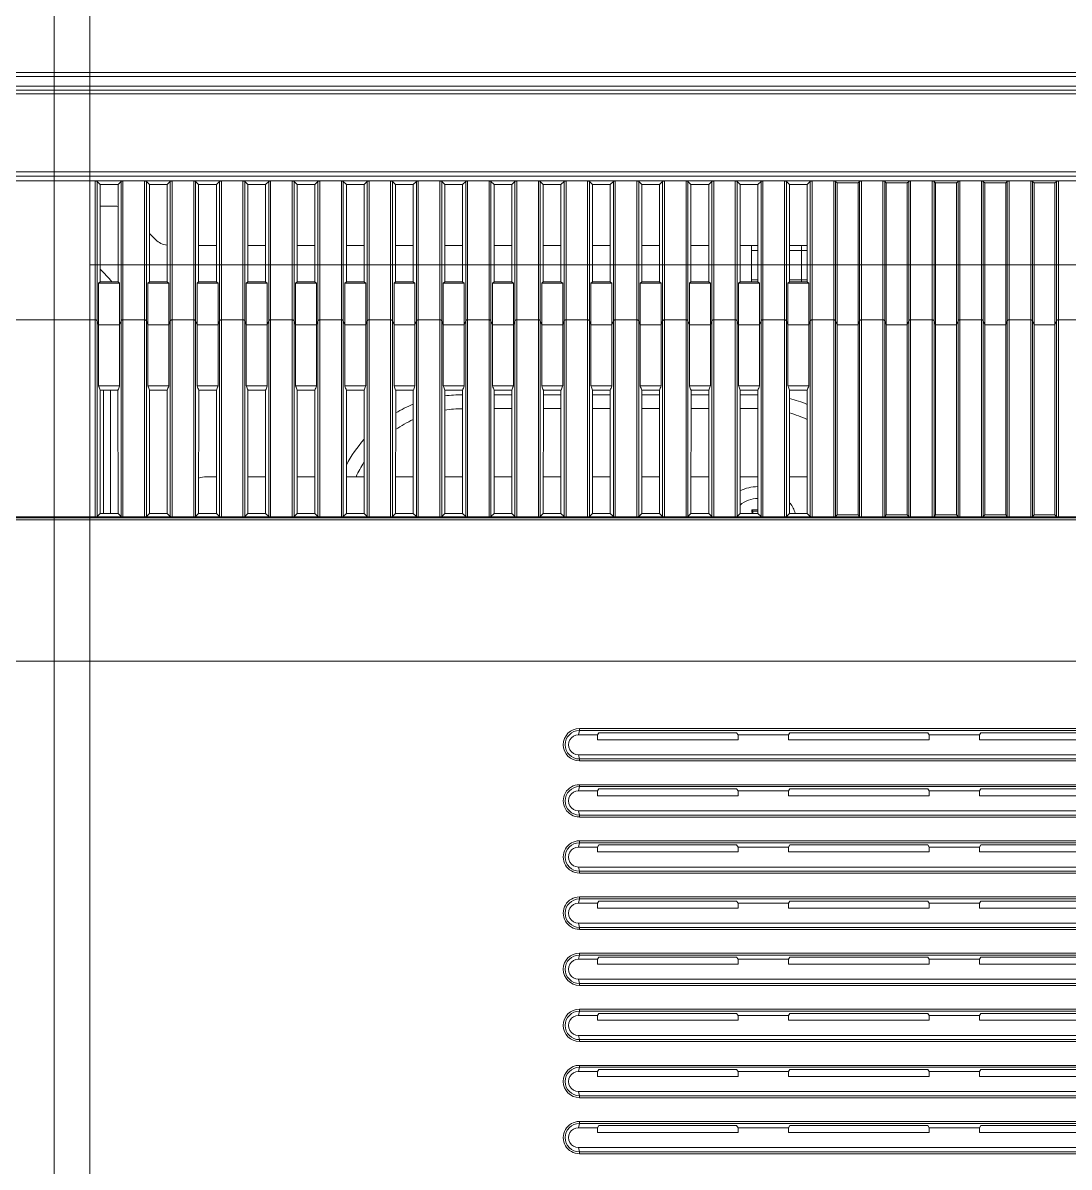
# Model space of a CAD drawing. Header units: millimetres. Extents: x -71336 to -35435, y -26189 to 22712.
# Drawn here: x -68747.5 to -68641.2, y -17329.2 to -17213 of the extents above; entities that cross this region are included whole.
import ezdxf

# ---------------------------------------------------------------- set-up
doc = ezdxf.new("R2010")
doc.units = ezdxf.units.MM
doc.layers.add('SC - Equipment', color=7, linetype='Continuous', lineweight=13)

# ---------------------------------------------------------------- blocks, each defined once
blk = doc.blocks.new('SONY FW-49XE8001 - BACK')
at = {"layer": 'SC - Equipment', "color": 251, "true_color": 0x636466, "transparency": 33554495}
for points in [[(525.3, 358.02), (-525.61, 358.02)], [(522.2, 357.62), (-522.51, 357.62)], [(-464.84, 355.87), (464.53, 355.87), (460.61, 333.61), (460.32, 331.86), (460.04, 330.03), (459.78, 328.1), (459.53, 326.06), (459.29, 323.86), (459.07, 321.57), (458.86, 319.19), (458.73, 317.42), (458.56, 314.84), (458.41, 312.21), (458.29, 309.54), (458.19, 306.83), (458.12, 304.06), (458.08, 301.25), (458.07, 298.38), (458.07, 298.25), (458.07, 137.87), (458.8, 137.87), (461.18, 137.9)], [(464.53, 356.22), (-464.84, 356.22)], [(-439.7, 347.5), (321.89, 347.5)], [(-439.7, 347.93), (321.89, 347.93)], [(-439.91, 312.9), (322.1, 312.9)], [(122.64, 312.9), (122.64, 347.01)], [(122.98, 336.64), (123.14, 336.76), (123.14, 346.66), (122.83, 346.97), (122.82, 346.98), (122.81, 346.98), (122.79, 346.99), (122.77, 346.99), (122.77, 346.99), (122.75, 347), (122.73, 347), (122.71, 347), (122.69, 347), (122.67, 347.01), (122.65, 347.01), (122.64, 347.01)], [(122.83, 312.94), (122.83, 346.97)], [(124.95, 346.66), (123.14, 346.66)], [(125.45, 347.01), (125.43, 347.01), (125.41, 347.01), (125.39, 347), (125.37, 347), (125.35, 347), (125.33, 347), (125.32, 346.99), (125.3, 346.99), (125.3, 346.99), (125.28, 346.98), (125.27, 346.98), (125.26, 346.97), (124.95, 346.66), (124.95, 336.76), (125.11, 336.64)], [(125.26, 346.97), (125.26, 312.94)], [(125.45, 347.01), (125.45, 312.9)], [(127.64, 312.9), (127.64, 347.01)], [(127.98, 336.64), (128.14, 336.76), (128.14, 346.66), (127.83, 346.97), (127.82, 346.98), (127.81, 346.98), (127.79, 346.99), (127.77, 346.99), (127.77, 346.99), (127.75, 347), (127.73, 347), (127.71, 347), (127.69, 347), (127.67, 347.01), (127.65, 347.01), (127.64, 347.01)], [(127.83, 312.94), (127.83, 346.97)], [(129.94, 346.66), (128.14, 346.66)], [(130.45, 347.01), (130.43, 347.01), (130.41, 347.01), (130.39, 347), (130.37, 347), (130.35, 347), (130.33, 347), (130.32, 346.99), (130.3, 346.99), (130.3, 346.99), (130.28, 346.98), (130.27, 346.98), (130.26, 346.97), (129.94, 346.66), (129.94, 336.76), (130.11, 336.64)], [(130.26, 346.97), (130.26, 312.94)], [(130.45, 347.01), (130.45, 312.9)], [(132.64, 312.9), (132.64, 347.01)], [(132.98, 336.64), (133.14, 336.76), (133.14, 346.66), (132.83, 346.97), (132.82, 346.98), (132.81, 346.98), (132.79, 346.99), (132.77, 346.99), (132.77, 346.99), (132.75, 347), (132.73, 347), (132.71, 347), (132.69, 347), (132.67, 347.01), (132.65, 347.01), (132.64, 347.01)], [(132.83, 312.94), (132.83, 346.97)], [(134.95, 346.66), (133.14, 346.66)], [(135.45, 347.01), (135.43, 347.01), (135.41, 347.01), (135.39, 347), (135.37, 347), (135.35, 347), (135.33, 347), (135.32, 346.99), (135.3, 346.99), (135.3, 346.99), (135.28, 346.98), (135.27, 346.98), (135.26, 346.97), (134.95, 346.66), (134.95, 336.76), (135.11, 336.64)], [(135.26, 346.97), (135.26, 312.94)], [(135.45, 347.01), (135.45, 312.9)], [(137.64, 312.9), (137.64, 347.01)], [(137.98, 336.64), (138.14, 336.76), (138.14, 346.66), (137.83, 346.97), (137.82, 346.98), (137.81, 346.98), (137.79, 346.99), (137.77, 346.99), (137.77, 346.99), (137.75, 347), (137.73, 347), (137.71, 347), (137.69, 347), (137.67, 347.01), (137.65, 347.01), (137.64, 347.01)], [(137.83, 312.94), (137.83, 346.97)], [(139.94, 346.66), (138.14, 346.66)], [(140.45, 347.01), (140.43, 347.01), (140.41, 347.01), (140.39, 347), (140.37, 347), (140.35, 347), (140.33, 347), (140.32, 346.99), (140.3, 346.99), (140.3, 346.99), (140.28, 346.98), (140.27, 346.98), (140.26, 346.97), (139.94, 346.66), (139.94, 336.76), (140.11, 336.64)], [(140.26, 346.97), (140.26, 312.94)], [(140.45, 347.01), (140.45, 312.9)], [(145.11, 336.64), (145.11, 332.41), (145.11, 326.19), (142.98, 326.19), (142.98, 332.41), (142.98, 336.64), (143.14, 336.76), (143.14, 346.66), (142.83, 346.97), (142.82, 346.98), (142.81, 346.98), (142.79, 346.99), (142.77, 346.99), (142.77, 346.99), (142.75, 347), (142.73, 347), (142.71, 347), (142.69, 347), (142.67, 347.01), (142.65, 347.01), (142.64, 347.01)], [(142.64, 312.9), (142.64, 347.01)], [(142.83, 312.94), (142.83, 346.97)], [(145.45, 347.01), (145.43, 347.01), (145.41, 347.01), (145.39, 347), (145.37, 347), (145.35, 347), (145.33, 347), (145.32, 346.99), (145.3, 346.99), (145.3, 346.99), (145.28, 346.98), (145.27, 346.98), (145.26, 346.97), (144.94, 346.66), (144.94, 336.76), (145.11, 336.64), (142.98, 336.64)], [(144.94, 346.66), (143.14, 346.66)], [(145.26, 346.97), (145.26, 312.94)], [(145.45, 347.01), (145.45, 312.9)], [(150.11, 336.64), (150.11, 332.41), (150.11, 326.19), (147.98, 326.19), (147.98, 332.41), (147.98, 336.64), (148.14, 336.76), (148.14, 346.66), (147.83, 346.97), (147.82, 346.98), (147.81, 346.98), (147.79, 346.99), (147.77, 346.99), (147.77, 346.99), (147.75, 347), (147.73, 347), (147.71, 347), (147.69, 347), (147.67, 347.01), (147.65, 347.01), (147.64, 347.01)], [(147.64, 312.9), (147.64, 347.01)], [(147.83, 312.94), (147.83, 346.97)], [(150.45, 347.01), (150.43, 347.01), (150.41, 347.01), (150.39, 347), (150.37, 347), (150.35, 347), (150.33, 347), (150.32, 346.99), (150.3, 346.99), (150.3, 346.99), (150.28, 346.98), (150.27, 346.98), (150.26, 346.97), (149.94, 346.66), (149.94, 336.76), (150.11, 336.64), (147.98, 336.64)], [(149.94, 346.66), (148.14, 346.66)], [(150.26, 346.97), (150.26, 312.94)], [(150.45, 347.01), (150.45, 312.9)], [(155.11, 336.64), (155.11, 332.41), (155.11, 326.19), (152.98, 326.19), (152.98, 332.41), (152.98, 336.64), (153.14, 336.76), (153.14, 346.66), (152.83, 346.97), (152.82, 346.98), (152.81, 346.98), (152.79, 346.99), (152.77, 346.99), (152.77, 346.99), (152.75, 347), (152.73, 347), (152.71, 347), (152.69, 347), (152.67, 347.01), (152.65, 347.01), (152.64, 347.01)], [(152.64, 312.9), (152.64, 347.01)], [(152.83, 312.94), (152.83, 346.97)], [(155.45, 347.01), (155.43, 347.01), (155.41, 347.01), (155.39, 347), (155.37, 347), (155.35, 347), (155.33, 347), (155.32, 346.99), (155.3, 346.99), (155.3, 346.99), (155.28, 346.98), (155.27, 346.98), (155.26, 346.97), (154.94, 346.66), (154.94, 336.76), (155.11, 336.64), (152.98, 336.64)], [(154.94, 346.66), (153.14, 346.66)], [(155.26, 346.97), (155.26, 312.94)], [(155.45, 347.01), (155.45, 312.9)], [(160.11, 336.64), (160.11, 332.41), (160.11, 326.19), (157.98, 326.19), (157.98, 332.41), (157.98, 336.64), (158.14, 336.76), (158.14, 346.66), (157.83, 346.97), (157.82, 346.98), (157.81, 346.98), (157.79, 346.99), (157.77, 346.99), (157.77, 346.99), (157.75, 347), (157.73, 347), (157.71, 347), (157.69, 347), (157.67, 347.01), (157.65, 347.01), (157.64, 347.01)], [(157.64, 312.9), (157.64, 347.01)], [(157.83, 312.94), (157.83, 346.97)], [(160.45, 347.01), (160.43, 347.01), (160.41, 347.01), (160.39, 347), (160.37, 347), (160.35, 347), (160.33, 347), (160.32, 346.99), (160.3, 346.99), (160.3, 346.99), (160.28, 346.98), (160.27, 346.98), (160.26, 346.97), (159.94, 346.66), (159.94, 336.76), (160.11, 336.64), (157.98, 336.64)], [(159.94, 346.66), (158.14, 346.66)], [(160.26, 346.97), (160.26, 312.94)], [(160.45, 347.01), (160.45, 312.9)], [(165.11, 336.64), (165.11, 332.41), (165.11, 326.19), (162.98, 326.19), (162.98, 332.41), (162.98, 336.64), (163.14, 336.76), (163.14, 346.66), (162.83, 346.97), (162.82, 346.98), (162.81, 346.98), (162.79, 346.99), (162.77, 346.99), (162.77, 346.99), (162.75, 347), (162.73, 347), (162.71, 347), (162.69, 347), (162.67, 347.01), (162.65, 347.01), (162.64, 347.01)], [(162.64, 312.9), (162.64, 347.01)], [(162.83, 312.94), (162.83, 346.97)], [(165.45, 347.01), (165.43, 347.01), (165.41, 347.01), (165.39, 347), (165.37, 347), (165.35, 347), (165.33, 347), (165.32, 346.99), (165.3, 346.99), (165.3, 346.99), (165.28, 346.98), (165.27, 346.98), (165.25, 346.97), (164.94, 346.66), (164.94, 336.76), (165.11, 336.64), (162.98, 336.64)], [(164.94, 346.66), (163.14, 346.66)], [(165.25, 346.97), (165.26, 312.94)], [(165.45, 347.01), (165.45, 312.9)], [(170.11, 336.64), (170.11, 332.41), (170.11, 326.19), (167.98, 326.19), (167.98, 332.41), (167.98, 336.64), (168.14, 336.76), (168.14, 346.66), (167.83, 346.97), (167.82, 346.98), (167.81, 346.98), (167.79, 346.99), (167.77, 346.99), (167.77, 346.99), (167.75, 347), (167.73, 347), (167.71, 347), (167.69, 347), (167.67, 347.01), (167.65, 347.01), (167.64, 347.01)], [(167.64, 312.9), (167.64, 347.01)], [(167.83, 312.94), (167.83, 346.97)], [(170.45, 347.01), (170.43, 347.01), (170.41, 347.01), (170.39, 347), (170.37, 347), (170.35, 347), (170.33, 347), (170.32, 346.99), (170.3, 346.99), (170.3, 346.99), (170.28, 346.98), (170.27, 346.98), (170.26, 346.97), (169.94, 346.66), (169.94, 336.76), (170.11, 336.64), (167.98, 336.64)], [(169.94, 346.66), (168.14, 346.66)], [(170.26, 346.97), (170.26, 312.94)], [(170.45, 347.01), (170.45, 312.9)], [(175.11, 336.64), (175.11, 332.41), (175.11, 326.19), (172.98, 326.19), (172.98, 332.41), (172.98, 336.64), (173.14, 336.76), (173.14, 346.66), (172.83, 346.97), (172.82, 346.98), (172.81, 346.98), (172.79, 346.99), (172.77, 346.99), (172.77, 346.99), (172.75, 347), (172.73, 347), (172.71, 347), (172.69, 347), (172.67, 347.01), (172.65, 347.01), (172.64, 347.01)], [(172.64, 312.9), (172.64, 347.01)], [(172.83, 312.94), (172.83, 346.97)], [(175.45, 347.01), (175.43, 347.01), (175.41, 347.01), (175.39, 347), (175.37, 347), (175.35, 347), (175.33, 347), (175.32, 346.99), (175.3, 346.99), (175.3, 346.99), (175.28, 346.98), (175.27, 346.98), (175.26, 346.97), (174.94, 346.66), (174.94, 336.76), (175.11, 336.64), (172.98, 336.64)], [(174.94, 346.66), (173.14, 346.66)], [(175.26, 346.97), (175.26, 312.94)], [(175.45, 347.01), (175.45, 312.9)], [(180.11, 336.64), (180.11, 332.41), (180.11, 326.19), (177.98, 326.19), (177.98, 332.41), (177.98, 336.64), (178.15, 336.76), (178.15, 346.66), (177.83, 346.97), (177.82, 346.98), (177.81, 346.98), (177.79, 346.99), (177.77, 346.99), (177.77, 346.99), (177.75, 347), (177.73, 347), (177.71, 347), (177.69, 347), (177.67, 347.01), (177.65, 347.01), (177.64, 347.01)], [(177.64, 312.9), (177.64, 347.01)], [(177.83, 312.94), (177.83, 346.97)], [(180.45, 347.01), (180.43, 347.01), (180.41, 347.01), (180.39, 347), (180.37, 347), (180.35, 347), (180.33, 347), (180.32, 346.99), (180.3, 346.99), (180.3, 346.99), (180.28, 346.98), (180.27, 346.98), (180.26, 346.97), (179.94, 346.66), (179.94, 336.76), (180.11, 336.64), (177.98, 336.64)], [(179.94, 346.66), (178.15, 346.66)], [(180.26, 346.97), (180.26, 312.94)], [(180.45, 347.01), (180.45, 312.9)], [(185.11, 336.64), (185.11, 332.41), (185.11, 326.19), (182.98, 326.19), (182.98, 332.41), (182.98, 336.64), (183.14, 336.76), (183.14, 346.66), (182.83, 346.97), (182.82, 346.98), (182.81, 346.98), (182.79, 346.99), (182.77, 346.99), (182.77, 346.99), (182.75, 347), (182.73, 347), (182.71, 347), (182.69, 347), (182.67, 347.01), (182.65, 347.01), (182.64, 347.01)], [(182.64, 312.9), (182.64, 347.01)], [(182.83, 312.94), (182.83, 346.97)], [(185.45, 347.01), (185.43, 347.01), (185.41, 347.01), (185.39, 347), (185.37, 347), (185.35, 347), (185.33, 347), (185.32, 346.99), (185.3, 346.99), (185.3, 346.99), (185.28, 346.98), (185.27, 346.98), (185.26, 346.97), (184.94, 346.66), (184.94, 336.76), (185.11, 336.64), (182.98, 336.64)], [(184.94, 346.66), (183.14, 346.66)], [(185.26, 346.97), (185.26, 312.94)], [(185.45, 347.01), (185.45, 312.9)], [(190.11, 336.64), (190.11, 332.41), (190.11, 326.19), (187.98, 326.19), (187.98, 332.41), (187.98, 336.64), (188.14, 336.76), (188.14, 346.66), (187.83, 346.97), (187.82, 346.98), (187.81, 346.98), (187.79, 346.99), (187.77, 346.99), (187.77, 346.99), (187.75, 347), (187.73, 347), (187.71, 347), (187.69, 347), (187.67, 347.01), (187.65, 347.01), (187.64, 347.01)], [(187.64, 312.9), (187.64, 347.01)], [(187.83, 312.94), (187.83, 346.97)], [(190.45, 347.01), (190.43, 347.01), (190.41, 347.01), (190.39, 347), (190.37, 347), (190.35, 347), (190.33, 347), (190.32, 346.99), (190.3, 346.99), (190.3, 346.99), (190.28, 346.98), (190.27, 346.98), (190.26, 346.97), (189.94, 346.66), (189.94, 336.76), (190.11, 336.64), (187.98, 336.64)], [(189.94, 346.66), (188.14, 346.66)], [(190.26, 346.97), (190.26, 312.94)], [(190.45, 347.01), (190.45, 312.9)], [(195.11, 336.64), (195.11, 332.41), (195.11, 326.19), (192.98, 326.19), (192.98, 332.41), (192.98, 336.64), (193.14, 336.76), (193.14, 346.66), (192.83, 346.97), (192.82, 346.98), (192.81, 346.98), (192.79, 346.99), (192.77, 346.99), (192.77, 346.99), (192.75, 347), (192.73, 347), (192.71, 347), (192.69, 347), (192.67, 347.01), (192.65, 347.01), (192.64, 347.01)], [(192.64, 312.9), (192.64, 347.01)], [(192.83, 312.94), (192.83, 346.97)], [(195.45, 347.01), (195.43, 347.01), (195.41, 347.01), (195.39, 347), (195.37, 347), (195.35, 347), (195.33, 347), (195.32, 346.99), (195.3, 346.99), (195.3, 346.99), (195.28, 346.98), (195.27, 346.98), (195.26, 346.97), (194.95, 346.66), (194.95, 336.76), (195.11, 336.64), (192.98, 336.64)], [(194.95, 346.66), (193.14, 346.66)], [(195.26, 346.97), (195.26, 312.94)], [(195.45, 347.01), (195.45, 312.9)], [(197.64, 312.9), (197.64, 347.01)], [(197.64, 347.01), (197.65, 347.01), (197.67, 347.01), (197.69, 347), (197.71, 347), (197.73, 347), (197.75, 347), (197.77, 346.99), (197.77, 346.99), (197.79, 346.99), (197.81, 346.98), (197.82, 346.98), (197.83, 346.97), (197.98, 346.82), (197.98, 332.41), (197.98, 313.09), (197.83, 312.94), (197.82, 312.93), (197.81, 312.92), (197.79, 312.91), (197.79, 312.91), (197.77, 312.91), (197.76, 312.91), (197.74, 312.9), (197.72, 312.9), (197.7, 312.9), (197.68, 312.9), (197.66, 312.9), (197.64, 312.9)], [(197.83, 312.94), (197.83, 346.97)], [(197.98, 346.82), (200.11, 346.82)], [(200.45, 347.01), (200.43, 347.01), (200.41, 347.01), (200.39, 347), (200.37, 347), (200.35, 347), (200.33, 347), (200.32, 346.99), (200.3, 346.99), (200.3, 346.99), (200.28, 346.98), (200.27, 346.98), (200.25, 346.97), (200.11, 346.82), (200.11, 332.41), (200.11, 313.09), (200.26, 312.94), (200.27, 312.93), (200.28, 312.92), (200.3, 312.91), (200.32, 312.91), (200.32, 312.91), (200.34, 312.91), (200.36, 312.9), (200.38, 312.9), (200.4, 312.9), (200.42, 312.9), (200.44, 312.9), (200.45, 312.9)], [(200.25, 346.97), (200.26, 312.94)], [(200.45, 347.01), (200.45, 312.9)], [(202.64, 312.9), (202.66, 312.9), (202.68, 312.9), (202.7, 312.9), (202.72, 312.9), (202.74, 312.9), (202.76, 312.91), (202.77, 312.91), (202.79, 312.91), (202.79, 312.91), (202.81, 312.92), (202.82, 312.93), (202.83, 312.94), (202.98, 313.09), (202.98, 332.41), (202.98, 346.82), (202.83, 346.97), (202.82, 346.98), (202.81, 346.98), (202.79, 346.99), (202.77, 346.99), (202.77, 346.99), (202.75, 347), (202.73, 347), (202.71, 347), (202.69, 347), (202.67, 347.01), (202.65, 347.01), (202.64, 347.01)], [(202.64, 312.9), (202.64, 347.01)], [(202.83, 312.94), (202.83, 346.97)], [(202.98, 346.82), (205.11, 346.82)], [(205.45, 347.01), (205.43, 347.01), (205.41, 347.01), (205.39, 347), (205.37, 347), (205.35, 347), (205.33, 347), (205.32, 346.99), (205.3, 346.99), (205.3, 346.99), (205.28, 346.98), (205.27, 346.98), (205.26, 346.97), (205.11, 346.82), (205.11, 332.41), (205.11, 313.09), (205.26, 312.94), (205.27, 312.93), (205.28, 312.92), (205.3, 312.91), (205.32, 312.91), (205.32, 312.91), (205.34, 312.91), (205.36, 312.9), (205.38, 312.9), (205.4, 312.9), (205.42, 312.9), (205.44, 312.9), (205.45, 312.9)], [(205.26, 346.97), (205.26, 312.94)], [(205.45, 347.01), (205.45, 312.9)], [(207.64, 312.9), (207.66, 312.9), (207.68, 312.9), (207.7, 312.9), (207.72, 312.9), (207.74, 312.9), (207.76, 312.91), (207.77, 312.91), (207.79, 312.91), (207.79, 312.91), (207.81, 312.92), (207.82, 312.93), (207.83, 312.94), (207.98, 313.09), (207.98, 332.41), (207.98, 346.82), (207.83, 346.97), (207.82, 346.98), (207.81, 346.98), (207.79, 346.99), (207.77, 346.99), (207.77, 346.99), (207.75, 347), (207.73, 347), (207.71, 347), (207.69, 347), (207.67, 347.01), (207.65, 347.01), (207.64, 347.01)], [(207.64, 312.9), (207.64, 347.01)], [(207.83, 312.94), (207.83, 346.97)], [(207.98, 346.82), (210.11, 346.82)], [(210.45, 347.01), (210.43, 347.01), (210.41, 347.01), (210.39, 347), (210.37, 347), (210.35, 347), (210.33, 347), (210.32, 346.99), (210.3, 346.99), (210.3, 346.99), (210.28, 346.98), (210.27, 346.98), (210.26, 346.97), (210.11, 346.82), (210.11, 332.41), (210.11, 313.09), (210.26, 312.94), (210.27, 312.93), (210.28, 312.92), (210.3, 312.91), (210.32, 312.91), (210.32, 312.91), (210.34, 312.91), (210.36, 312.9), (210.38, 312.9), (210.4, 312.9), (210.42, 312.9), (210.44, 312.9), (210.45, 312.9)], [(210.26, 346.97), (210.26, 312.94)], [(210.45, 347.01), (210.45, 312.9)], [(212.64, 312.9), (212.66, 312.9), (212.68, 312.9), (212.7, 312.9), (212.72, 312.9), (212.74, 312.9), (212.76, 312.91), (212.77, 312.91), (212.79, 312.91), (212.79, 312.91), (212.81, 312.92), (212.82, 312.93), (212.83, 312.94), (212.98, 313.09), (212.98, 332.41), (212.98, 346.82), (212.83, 346.97), (212.82, 346.98), (212.81, 346.98), (212.79, 346.99), (212.77, 346.99), (212.77, 346.99), (212.75, 347), (212.73, 347), (212.71, 347), (212.69, 347), (212.67, 347.01), (212.65, 347.01), (212.64, 347.01)], [(212.64, 312.9), (212.64, 347.01)], [(212.83, 312.94), (212.83, 346.97)], [(212.98, 346.82), (215.11, 346.82)], [(215.45, 347.01), (215.43, 347.01), (215.41, 347.01), (215.39, 347), (215.37, 347), (215.35, 347), (215.33, 347), (215.32, 346.99), (215.3, 346.99), (215.3, 346.99), (215.28, 346.98), (215.27, 346.98), (215.26, 346.97), (215.11, 346.82), (215.11, 332.41), (215.11, 313.09), (215.26, 312.94), (215.27, 312.93), (215.28, 312.92), (215.3, 312.91), (215.32, 312.91), (215.32, 312.91), (215.34, 312.91), (215.36, 312.9), (215.38, 312.9), (215.4, 312.9), (215.42, 312.9), (215.44, 312.9), (215.45, 312.9)], [(215.26, 346.97), (215.26, 312.94)], [(215.45, 347.01), (215.45, 312.9)], [(217.64, 312.9), (217.66, 312.9), (217.68, 312.9), (217.7, 312.9), (217.72, 312.9), (217.74, 312.9), (217.76, 312.91), (217.77, 312.91), (217.79, 312.91), (217.79, 312.91), (217.81, 312.92), (217.82, 312.93), (217.83, 312.94), (217.98, 313.09), (217.98, 332.41), (217.98, 346.82), (217.83, 346.97), (217.82, 346.98), (217.81, 346.98), (217.79, 346.99), (217.77, 346.99), (217.77, 346.99), (217.75, 347), (217.73, 347), (217.71, 347), (217.69, 347), (217.67, 347.01), (217.65, 347.01), (217.64, 347.01)], [(217.64, 312.9), (217.64, 347.01)], [(217.83, 312.94), (217.83, 346.97)], [(217.98, 346.82), (220.11, 346.82)], [(220.45, 347.01), (220.43, 347.01), (220.41, 347.01), (220.39, 347), (220.37, 347), (220.35, 347), (220.33, 347), (220.32, 346.99), (220.3, 346.99), (220.3, 346.99), (220.28, 346.98), (220.27, 346.98), (220.26, 346.97), (220.11, 346.82), (220.11, 332.41), (220.11, 313.09), (220.26, 312.94), (220.27, 312.93), (220.28, 312.92), (220.3, 312.91), (220.32, 312.91), (220.32, 312.91), (220.34, 312.91), (220.36, 312.9), (220.38, 312.9), (220.4, 312.9), (220.42, 312.9), (220.44, 312.9), (220.45, 312.9)], [(220.26, 346.97), (220.26, 312.94)], [(220.45, 347.01), (220.45, 312.9)], [(134.95, 340.46), (133.14, 340.46)], [(139.94, 340.46), (138.14, 340.46)], [(144.94, 340.46), (143.14, 340.46)], [(149.94, 340.46), (148.14, 340.46)], [(154.94, 340.46), (153.14, 340.46)], [(159.94, 340.46), (158.14, 340.46)], [(164.94, 340.46), (163.14, 340.46)], [(169.94, 340.46), (168.14, 340.46)], [(174.94, 340.46), (173.14, 340.46)], [(179.94, 340.46), (178.15, 340.46)], [(184.94, 340.46), (183.14, 340.46)], [(189.94, 340.46), (188.14, 340.46)], [(194.95, 340.46), (193.14, 340.46)], [(189.94, 336.96), (189.29, 336.96), (189.29, 339.96), (189.94, 339.96)], [(193.14, 339.96), (194.95, 339.96)], [(123.14, 336.76), (124.95, 336.76)], [(128.14, 336.76), (129.94, 336.76)], [(133.14, 336.76), (134.95, 336.76)], [(138.14, 336.76), (139.94, 336.76)], [(143.14, 336.76), (144.94, 336.76)], [(148.14, 336.76), (149.94, 336.76)], [(153.14, 336.76), (154.94, 336.76)], [(158.14, 336.76), (159.94, 336.76)], [(163.14, 336.76), (164.94, 336.76)], [(168.14, 336.76), (169.94, 336.76)], [(173.14, 336.76), (174.94, 336.76)], [(178.15, 336.76), (179.94, 336.76)], [(183.14, 336.76), (184.94, 336.76)], [(188.14, 336.76), (189.94, 336.76)], [(193.14, 336.96), (194.95, 336.96)], [(193.14, 336.76), (194.95, 336.76)], [(222.64, 332.9), (220.45, 332.9), (220.43, 332.9), (220.41, 332.9), (220.38, 332.89), (220.37, 332.89), (220.35, 332.88), (220.33, 332.87), (220.31, 332.86), (220.29, 332.85), (220.27, 332.83), (220.26, 332.81), (220.26, 332.8), (220.11, 332.41), (217.98, 332.41), (217.83, 332.8), (217.83, 332.81), (217.82, 332.83), (217.8, 332.85), (217.78, 332.86), (217.76, 332.87), (217.74, 332.88), (217.72, 332.89), (217.71, 332.89), (217.68, 332.9), (217.66, 332.9), (217.64, 332.9), (215.45, 332.9), (215.43, 332.9), (215.41, 332.9), (215.38, 332.89), (215.37, 332.89), (215.35, 332.88), (215.33, 332.87), (215.31, 332.86), (215.29, 332.85), (215.27, 332.83), (215.26, 332.81), (215.26, 332.8), (215.11, 332.41), (212.98, 332.41), (212.83, 332.8), (212.83, 332.81), (212.81, 332.83), (212.8, 332.85), (212.78, 332.86), (212.76, 332.87), (212.74, 332.88), (212.72, 332.89), (212.71, 332.89), (212.68, 332.9), (212.66, 332.9), (212.64, 332.9), (210.45, 332.9), (210.43, 332.9), (210.41, 332.9), (210.38, 332.89), (210.37, 332.89), (210.35, 332.88), (210.33, 332.87), (210.31, 332.86), (210.29, 332.85), (210.27, 332.83), (210.26, 332.81), (210.26, 332.8), (210.11, 332.41), (207.98, 332.41), (207.83, 332.8), (207.83, 332.81), (207.82, 332.83), (207.8, 332.85), (207.78, 332.86), (207.76, 332.87), (207.74, 332.88), (207.72, 332.89), (207.71, 332.89), (207.68, 332.9), (207.66, 332.9), (207.64, 332.9), (205.45, 332.9), (205.43, 332.9), (205.41, 332.9), (205.38, 332.89), (205.37, 332.89), (205.35, 332.88), (205.33, 332.87), (205.31, 332.86), (205.29, 332.85), (205.27, 332.83), (205.26, 332.81), (205.26, 332.8), (205.11, 332.41), (202.98, 332.41), (202.83, 332.8), (202.83, 332.81), (202.81, 332.83), (202.8, 332.85), (202.78, 332.86), (202.76, 332.87), (202.74, 332.88), (202.72, 332.89), (202.71, 332.89), (202.68, 332.9), (202.66, 332.9), (202.64, 332.9), (200.45, 332.9), (200.43, 332.9), (200.41, 332.9), (200.38, 332.89), (200.37, 332.89), (200.35, 332.88), (200.33, 332.87), (200.31, 332.86), (200.29, 332.85), (200.27, 332.83), (200.26, 332.81), (200.25, 332.8), (200.11, 332.41), (197.98, 332.41), (197.83, 332.8), (197.83, 332.81), (197.82, 332.83), (197.8, 332.85), (197.78, 332.86), (197.76, 332.87), (197.74, 332.88), (197.72, 332.89), (197.71, 332.89), (197.68, 332.9), (197.66, 332.9), (197.64, 332.9), (195.45, 332.9), (195.43, 332.9), (195.41, 332.9), (195.38, 332.89), (195.37, 332.89), (195.35, 332.88), (195.33, 332.87), (195.31, 332.86), (195.29, 332.85), (195.27, 332.83), (195.26, 332.81), (195.26, 332.8), (195.11, 332.41), (192.98, 332.41), (192.83, 332.8), (192.83, 332.81), (192.81, 332.83), (192.8, 332.85), (192.78, 332.86), (192.76, 332.87), (192.74, 332.88), (192.72, 332.89), (192.71, 332.89), (192.68, 332.9), (192.66, 332.9), (192.64, 332.9), (190.45, 332.9), (190.43, 332.9), (190.41, 332.9), (190.38, 332.89), (190.37, 332.89), (190.35, 332.88), (190.33, 332.87), (190.31, 332.86), (190.29, 332.85), (190.27, 332.83), (190.26, 332.81), (190.26, 332.8), (190.11, 332.41), (187.98, 332.41), (187.83, 332.8), (187.83, 332.81), (187.81, 332.83), (187.8, 332.85), (187.78, 332.86), (187.76, 332.87), (187.74, 332.88), (187.72, 332.89), (187.71, 332.89), (187.68, 332.9), (187.66, 332.9), (187.64, 332.9), (185.45, 332.9), (185.43, 332.9), (185.41, 332.9), (185.38, 332.89), (185.37, 332.89), (185.35, 332.88), (185.33, 332.87), (185.31, 332.86), (185.29, 332.85), (185.27, 332.83), (185.26, 332.81), (185.26, 332.8), (185.11, 332.41), (182.98, 332.41), (182.83, 332.8), (182.83, 332.81), (182.82, 332.83), (182.8, 332.85), (182.78, 332.86), (182.76, 332.87), (182.74, 332.88), (182.72, 332.89), (182.71, 332.89), (182.68, 332.9), (182.66, 332.9), (182.64, 332.9), (180.45, 332.9), (180.43, 332.9), (180.41, 332.9), (180.38, 332.89), (180.37, 332.89), (180.35, 332.88), (180.33, 332.87), (180.31, 332.86), (180.29, 332.85), (180.27, 332.83), (180.26, 332.81), (180.26, 332.8), (180.11, 332.41), (177.98, 332.41), (177.83, 332.8), (177.83, 332.81), (177.81, 332.83), (177.8, 332.85), (177.78, 332.86), (177.76, 332.87), (177.74, 332.88), (177.72, 332.89), (177.71, 332.89), (177.68, 332.9), (177.66, 332.9), (177.64, 332.9), (175.45, 332.9), (175.43, 332.9), (175.41, 332.9), (175.38, 332.89), (175.37, 332.89), (175.35, 332.88), (175.33, 332.87), (175.31, 332.86), (175.29, 332.85), (175.27, 332.83), (175.26, 332.81), (175.26, 332.8), (175.11, 332.41), (172.98, 332.41), (172.83, 332.8), (172.83, 332.81), (172.82, 332.83), (172.8, 332.85), (172.78, 332.86), (172.76, 332.87), (172.74, 332.88), (172.72, 332.89), (172.71, 332.89), (172.68, 332.9), (172.66, 332.9), (172.64, 332.9), (170.45, 332.9), (170.43, 332.9), (170.41, 332.9), (170.38, 332.89), (170.37, 332.89), (170.35, 332.88), (170.33, 332.87), (170.31, 332.86), (170.29, 332.85), (170.27, 332.83), (170.26, 332.81), (170.26, 332.8), (170.11, 332.41), (167.98, 332.41), (167.83, 332.8), (167.83, 332.81), (167.81, 332.83), (167.8, 332.85), (167.78, 332.86), (167.76, 332.87), (167.74, 332.88), (167.72, 332.89), (167.71, 332.89), (167.68, 332.9), (167.66, 332.9), (167.64, 332.9), (165.45, 332.9), (165.43, 332.9), (165.41, 332.9), (165.38, 332.89), (165.37, 332.89), (165.35, 332.88), (165.33, 332.87), (165.31, 332.86), (165.29, 332.85), (165.27, 332.83), (165.26, 332.81), (165.25, 332.8), (165.11, 332.41), (162.98, 332.41), (162.83, 332.8), (162.83, 332.81), (162.81, 332.83), (162.8, 332.85), (162.78, 332.86), (162.76, 332.87), (162.74, 332.88), (162.72, 332.89), (162.71, 332.89), (162.68, 332.9), (162.66, 332.9), (162.64, 332.9), (160.45, 332.9), (160.43, 332.9), (160.41, 332.9), (160.38, 332.89), (160.37, 332.89), (160.35, 332.88), (160.33, 332.87), (160.31, 332.86), (160.29, 332.85), (160.27, 332.83), (160.26, 332.81), (160.26, 332.8), (160.11, 332.41), (157.98, 332.41), (157.83, 332.8), (157.83, 332.81), (157.82, 332.83), (157.8, 332.85), (157.78, 332.86), (157.76, 332.87), (157.74, 332.88), (157.72, 332.89), (157.71, 332.89), (157.68, 332.9), (157.66, 332.9), (157.64, 332.9), (155.45, 332.9), (155.43, 332.9), (155.41, 332.9), (155.38, 332.89), (155.37, 332.89), (155.35, 332.88), (155.33, 332.87), (155.31, 332.86), (155.29, 332.85), (155.27, 332.83), (155.26, 332.81), (155.26, 332.8), (155.11, 332.41), (152.98, 332.41), (152.83, 332.8), (152.83, 332.81), (152.81, 332.83), (152.8, 332.85), (152.78, 332.86), (152.76, 332.87), (152.74, 332.88), (152.72, 332.89), (152.71, 332.89), (152.68, 332.9), (152.66, 332.9), (152.64, 332.9), (150.45, 332.9), (150.43, 332.9), (150.41, 332.9), (150.38, 332.89), (150.37, 332.89), (150.35, 332.88), (150.33, 332.87), (150.31, 332.86), (150.29, 332.85), (150.27, 332.83), (150.26, 332.81), (150.26, 332.8), (150.11, 332.41), (147.98, 332.41), (147.83, 332.8), (147.83, 332.81), (147.82, 332.83), (147.8, 332.85), (147.78, 332.86), (147.76, 332.87), (147.74, 332.88), (147.72, 332.89), (147.71, 332.89), (147.68, 332.9), (147.66, 332.9), (147.64, 332.9), (145.45, 332.9), (145.43, 332.9), (145.41, 332.9), (145.38, 332.89), (145.37, 332.89), (145.35, 332.88), (145.33, 332.87), (145.31, 332.86), (145.29, 332.85), (145.27, 332.83), (145.26, 332.81), (145.26, 332.8), (145.11, 332.41), (142.98, 332.41), (142.83, 332.8), (142.83, 332.81), (142.81, 332.83), (142.8, 332.85), (142.78, 332.86), (142.76, 332.87), (142.74, 332.88), (142.72, 332.89), (142.71, 332.89), (142.68, 332.9), (142.66, 332.9), (142.64, 332.9), (140.45, 332.9), (140.43, 332.9), (140.41, 332.9), (140.38, 332.89), (140.37, 332.89), (140.35, 332.88), (140.33, 332.87), (140.31, 332.86), (140.29, 332.85), (140.27, 332.83), (140.26, 332.81), (140.26, 332.8), (140.11, 332.41), (137.98, 332.41), (137.83, 332.8), (137.83, 332.81), (137.82, 332.83), (137.8, 332.85), (137.78, 332.86), (137.76, 332.87), (137.74, 332.88), (137.72, 332.89), (137.71, 332.89), (137.68, 332.9), (137.66, 332.9), (137.64, 332.9), (135.45, 332.9), (135.43, 332.9), (135.41, 332.9), (135.38, 332.89), (135.37, 332.89), (135.35, 332.88), (135.33, 332.87), (135.31, 332.86), (135.29, 332.85), (135.27, 332.83), (135.26, 332.81), (135.26, 332.8), (135.11, 332.41), (132.98, 332.41), (132.83, 332.8), (132.83, 332.81), (132.81, 332.83), (132.8, 332.85), (132.78, 332.86), (132.76, 332.87), (132.74, 332.88), (132.72, 332.89), (132.71, 332.89), (132.68, 332.9), (132.66, 332.9), (132.64, 332.9), (130.45, 332.9), (130.43, 332.9), (130.41, 332.9), (130.38, 332.89), (130.37, 332.89), (130.35, 332.88), (130.33, 332.87), (130.31, 332.86), (130.29, 332.85), (130.27, 332.83), (130.26, 332.81), (130.26, 332.8), (130.11, 332.41), (127.98, 332.41), (127.83, 332.8), (127.83, 332.81), (127.81, 332.83), (127.8, 332.85), (127.78, 332.86), (127.76, 332.87), (127.74, 332.88), (127.72, 332.89), (127.71, 332.89), (127.68, 332.9), (127.66, 332.9), (127.64, 332.9), (125.45, 332.9), (125.43, 332.9), (125.41, 332.9), (125.38, 332.89), (125.37, 332.89), (125.35, 332.88), (125.33, 332.87), (125.31, 332.86), (125.29, 332.85), (125.27, 332.83), (125.26, 332.81), (125.26, 332.8), (125.11, 332.41), (122.98, 332.41), (122.83, 332.8), (122.83, 332.81), (122.82, 332.83), (122.8, 332.85), (122.78, 332.86), (122.76, 332.87), (122.74, 332.88), (122.72, 332.89), (122.71, 332.89), (122.68, 332.9), (122.66, 332.9), (122.64, 332.9), (114.06, 332.9)], [(122.64, 312.9), (122.66, 312.9), (122.68, 312.9), (122.7, 312.9), (122.72, 312.9), (122.74, 312.9), (122.76, 312.91), (122.77, 312.91), (122.79, 312.91), (122.79, 312.91), (122.81, 312.92), (122.82, 312.93), (122.83, 312.94), (123.14, 313.25), (123.15, 325.76), (124.94, 325.76), (124.95, 313.25), (125.26, 312.94), (125.27, 312.93), (125.28, 312.92), (125.3, 312.91), (125.32, 312.91), (125.32, 312.91), (125.34, 312.91), (125.36, 312.9), (125.38, 312.9), (125.4, 312.9), (125.42, 312.9), (125.44, 312.9), (125.45, 312.9)], [(123.48, 325.76), (123.48, 313.25)], [(124.19, 325.76), (124.19, 313.25)], [(127.64, 312.9), (127.66, 312.9), (127.68, 312.9), (127.7, 312.9), (127.72, 312.9), (127.74, 312.9), (127.76, 312.91), (127.77, 312.91), (127.79, 312.91), (127.79, 312.91), (127.81, 312.92), (127.82, 312.93), (127.83, 312.94), (128.14, 313.25), (128.15, 325.76), (129.94, 325.76), (129.94, 313.25), (130.26, 312.94), (130.27, 312.93), (130.28, 312.92), (130.3, 312.91), (130.32, 312.91), (130.32, 312.91), (130.34, 312.91), (130.36, 312.9), (130.38, 312.9), (130.4, 312.9), (130.42, 312.9), (130.44, 312.9), (130.45, 312.9)], [(132.64, 312.9), (132.66, 312.9), (132.68, 312.9), (132.7, 312.9), (132.72, 312.9), (132.74, 312.9), (132.76, 312.91), (132.77, 312.91), (132.79, 312.91), (132.79, 312.91), (132.81, 312.92), (132.82, 312.93), (132.83, 312.94), (133.14, 313.25), (133.15, 325.76), (134.94, 325.76), (134.95, 313.25), (135.26, 312.94), (135.27, 312.93), (135.28, 312.92), (135.3, 312.91), (135.32, 312.91), (135.32, 312.91), (135.34, 312.91), (135.36, 312.9), (135.38, 312.9), (135.4, 312.9), (135.42, 312.9), (135.44, 312.9), (135.45, 312.9)], [(137.64, 312.9), (137.66, 312.9), (137.68, 312.9), (137.7, 312.9), (137.72, 312.9), (137.74, 312.9), (137.76, 312.91), (137.77, 312.91), (137.79, 312.91), (137.79, 312.91), (137.81, 312.92), (137.82, 312.93), (137.83, 312.94), (138.14, 313.25), (138.15, 325.76), (139.94, 325.76), (139.94, 313.25), (140.26, 312.94), (140.27, 312.93), (140.28, 312.92), (140.3, 312.91), (140.32, 312.91), (140.32, 312.91), (140.34, 312.91), (140.36, 312.9), (140.38, 312.9), (140.4, 312.9), (140.42, 312.9), (140.44, 312.9), (140.45, 312.9)], [(142.64, 312.9), (142.66, 312.9), (142.68, 312.9), (142.7, 312.9), (142.72, 312.9), (142.74, 312.9), (142.76, 312.91), (142.77, 312.91), (142.79, 312.91), (142.79, 312.91), (142.81, 312.92), (142.82, 312.93), (142.83, 312.94), (143.14, 313.25), (143.14, 325.76), (144.94, 325.76), (144.94, 313.25), (145.26, 312.94), (145.27, 312.93), (145.28, 312.92), (145.3, 312.91), (145.32, 312.91), (145.32, 312.91), (145.34, 312.91), (145.36, 312.9), (145.38, 312.9), (145.4, 312.9), (145.42, 312.9), (145.44, 312.9), (145.45, 312.9)], [(147.64, 312.9), (147.66, 312.9), (147.68, 312.9), (147.7, 312.9), (147.72, 312.9), (147.74, 312.9), (147.76, 312.91), (147.77, 312.91), (147.79, 312.91), (147.79, 312.91), (147.81, 312.92), (147.82, 312.93), (147.83, 312.94), (148.14, 313.25), (148.15, 325.76), (149.94, 325.76), (149.94, 313.25), (150.26, 312.94), (150.27, 312.93), (150.28, 312.92), (150.3, 312.91), (150.32, 312.91), (150.32, 312.91), (150.34, 312.91), (150.36, 312.9), (150.38, 312.9), (150.4, 312.9), (150.42, 312.9), (150.44, 312.9), (150.45, 312.9)], [(152.64, 312.9), (152.66, 312.9), (152.68, 312.9), (152.7, 312.9), (152.72, 312.9), (152.74, 312.9), (152.76, 312.91), (152.77, 312.91), (152.79, 312.91), (152.79, 312.91), (152.81, 312.92), (152.82, 312.93), (152.83, 312.94), (153.14, 313.25), (153.15, 325.76), (154.94, 325.76), (154.94, 313.25), (155.26, 312.94), (155.27, 312.93), (155.28, 312.92), (155.3, 312.91), (155.32, 312.91), (155.32, 312.91), (155.34, 312.91), (155.36, 312.9), (155.38, 312.9), (155.4, 312.9), (155.42, 312.9), (155.44, 312.9), (155.45, 312.9)], [(157.64, 312.9), (157.66, 312.9), (157.68, 312.9), (157.7, 312.9), (157.72, 312.9), (157.74, 312.9), (157.76, 312.91), (157.77, 312.91), (157.79, 312.91), (157.79, 312.91), (157.81, 312.92), (157.82, 312.93), (157.83, 312.94), (158.14, 313.25), (158.15, 325.76), (159.94, 325.76), (159.94, 313.25), (160.26, 312.94), (160.27, 312.93), (160.28, 312.92), (160.3, 312.91), (160.32, 312.91), (160.32, 312.91), (160.34, 312.91), (160.36, 312.9), (160.38, 312.9), (160.4, 312.9), (160.42, 312.9), (160.44, 312.9), (160.45, 312.9)], [(162.64, 312.9), (162.66, 312.9), (162.68, 312.9), (162.7, 312.9), (162.72, 312.9), (162.74, 312.9), (162.76, 312.91), (162.77, 312.91), (162.79, 312.91), (162.79, 312.91), (162.81, 312.92), (162.82, 312.93), (162.83, 312.94), (163.14, 313.25), (163.15, 325.76), (164.94, 325.76), (164.94, 313.25), (165.26, 312.94), (165.27, 312.93), (165.28, 312.92), (165.3, 312.91), (165.32, 312.91), (165.32, 312.91), (165.34, 312.91), (165.36, 312.9), (165.38, 312.9), (165.4, 312.9), (165.42, 312.9), (165.44, 312.9), (165.45, 312.9)], [(167.64, 312.9), (167.66, 312.9), (167.68, 312.9), (167.7, 312.9), (167.72, 312.9), (167.74, 312.9), (167.76, 312.91), (167.77, 312.91), (167.79, 312.91), (167.79, 312.91), (167.81, 312.92), (167.82, 312.93), (167.83, 312.94), (168.14, 313.25), (168.15, 325.76), (169.94, 325.76), (169.94, 313.25), (170.26, 312.94), (170.27, 312.93), (170.28, 312.92), (170.3, 312.91), (170.32, 312.91), (170.32, 312.91), (170.34, 312.91), (170.36, 312.9), (170.38, 312.9), (170.4, 312.9), (170.42, 312.9), (170.44, 312.9), (170.45, 312.9)], [(172.64, 312.9), (172.66, 312.9), (172.68, 312.9), (172.7, 312.9), (172.72, 312.9), (172.74, 312.9), (172.76, 312.91), (172.77, 312.91), (172.79, 312.91), (172.79, 312.91), (172.81, 312.92), (172.82, 312.93), (172.83, 312.94), (173.14, 313.25), (173.15, 325.76), (174.94, 325.76), (174.94, 313.25), (175.26, 312.94), (175.27, 312.93), (175.28, 312.92), (175.3, 312.91), (175.32, 312.91), (175.32, 312.91), (175.34, 312.91), (175.36, 312.9), (175.38, 312.9), (175.4, 312.9), (175.42, 312.9), (175.44, 312.9), (175.45, 312.9)], [(177.64, 312.9), (177.66, 312.9), (177.68, 312.9), (177.7, 312.9), (177.72, 312.9), (177.74, 312.9), (177.76, 312.91), (177.77, 312.91), (177.79, 312.91), (177.79, 312.91), (177.81, 312.92), (177.82, 312.93), (177.83, 312.94), (178.15, 313.25), (178.15, 325.76), (179.94, 325.76), (179.94, 313.25), (180.26, 312.94), (180.27, 312.93), (180.28, 312.92), (180.3, 312.91), (180.32, 312.91), (180.32, 312.91), (180.34, 312.91), (180.36, 312.9), (180.38, 312.9), (180.4, 312.9), (180.42, 312.9), (180.44, 312.9), (180.45, 312.9)], [(182.64, 312.9), (182.66, 312.9), (182.68, 312.9), (182.7, 312.9), (182.72, 312.9), (182.74, 312.9), (182.76, 312.91), (182.77, 312.91), (182.79, 312.91), (182.79, 312.91), (182.81, 312.92), (182.82, 312.93), (182.83, 312.94), (183.14, 313.25), (183.15, 325.76), (184.94, 325.76), (184.94, 313.25), (185.26, 312.94), (185.27, 312.93), (185.28, 312.92), (185.3, 312.91), (185.32, 312.91), (185.32, 312.91), (185.34, 312.91), (185.36, 312.9), (185.38, 312.9), (185.4, 312.9), (185.42, 312.9), (185.44, 312.9), (185.45, 312.9)], [(187.64, 312.9), (187.66, 312.9), (187.68, 312.9), (187.7, 312.9), (187.72, 312.9), (187.74, 312.9), (187.76, 312.91), (187.77, 312.91), (187.79, 312.91), (187.79, 312.91), (187.81, 312.92), (187.82, 312.93), (187.83, 312.94), (188.14, 313.25), (188.15, 325.76), (189.94, 325.76), (189.94, 313.25), (190.26, 312.94), (190.27, 312.93), (190.28, 312.92), (190.3, 312.91), (190.32, 312.91), (190.32, 312.91), (190.34, 312.91), (190.36, 312.9), (190.38, 312.9), (190.4, 312.9), (190.42, 312.9), (190.44, 312.9), (190.45, 312.9)], [(192.64, 312.9), (192.66, 312.9), (192.68, 312.9), (192.7, 312.9), (192.72, 312.9), (192.74, 312.9), (192.76, 312.91), (192.77, 312.91), (192.79, 312.91), (192.79, 312.91), (192.81, 312.92), (192.82, 312.93), (192.83, 312.94), (193.14, 313.25), (193.15, 325.76), (194.94, 325.76), (194.95, 313.25), (195.26, 312.94), (195.27, 312.93), (195.28, 312.92), (195.3, 312.91), (195.32, 312.91), (195.32, 312.91), (195.34, 312.91), (195.36, 312.9), (195.38, 312.9), (195.4, 312.9), (195.42, 312.9), (195.44, 312.9), (195.45, 312.9)], [(163.15, 325.3), (164.94, 325.3)], [(168.14, 325.3), (169.94, 325.3)], [(173.15, 325.3), (174.94, 325.3)], [(178.15, 325.3), (179.94, 325.3)], [(183.15, 325.3), (184.94, 325.3)], [(188.15, 325.3), (189.94, 325.3)], [(163.14, 323.89), (164.94, 323.89)], [(168.14, 323.89), (169.94, 323.89)], [(173.14, 323.89), (174.94, 323.89)], [(178.15, 323.89), (179.94, 323.89)], [(183.14, 323.89), (184.94, 323.89)], [(188.15, 323.89), (189.94, 323.89)], [(139.94, 316.97), (138.15, 316.97)], [(144.94, 316.97), (143.15, 316.97)], [(149.94, 316.97), (148.15, 316.97)], [(154.94, 316.97), (153.15, 316.97)], [(159.94, 316.97), (158.15, 316.97)], [(164.94, 316.97), (163.15, 316.97)], [(169.94, 316.97), (168.15, 316.97)], [(174.94, 316.97), (173.15, 316.97)], [(179.94, 316.97), (178.15, 316.97)], [(184.94, 316.97), (183.15, 316.97)], [(189.94, 316.97), (188.15, 316.97)], [(194.94, 316.97), (193.15, 316.97)], [(123.14, 313.25), (124.95, 313.25)], [(128.14, 313.25), (129.94, 313.25)], [(133.14, 313.25), (134.95, 313.25)], [(138.14, 313.25), (139.94, 313.25)], [(143.14, 313.25), (144.94, 313.25)], [(148.14, 313.25), (149.94, 313.25)], [(153.14, 313.25), (154.94, 313.25)], [(158.14, 313.25), (159.94, 313.25)], [(163.14, 313.25), (164.94, 313.25)], [(168.14, 313.25), (169.94, 313.25)], [(173.14, 313.25), (174.94, 313.25)], [(178.15, 313.25), (179.94, 313.25)], [(183.14, 313.25), (184.94, 313.25)], [(188.14, 313.25), (189.94, 313.25)], [(189.44, 313.47), (189.94, 313.47)], [(193.14, 313.25), (194.95, 313.25)], [(200.11, 313.09), (197.98, 313.09)], [(205.11, 313.09), (202.98, 313.09)], [(210.11, 313.09), (207.98, 313.09)], [(215.11, 313.09), (212.98, 313.09)], [(220.11, 313.09), (217.98, 313.09)], [(193.04, 290.77), (187.93, 290.77)], [(212.44, 290.77), (207.33, 290.77)], [(193.04, 285.07), (187.93, 285.07)], [(212.44, 285.07), (207.33, 285.07)], [(193.04, 279.37), (187.93, 279.37)], [(212.44, 279.37), (207.33, 279.37)], [(193.04, 273.67), (187.93, 273.67)], [(212.44, 273.67), (207.33, 273.67)], [(193.04, 267.97), (187.93, 267.97)], [(212.44, 267.97), (207.33, 267.97)], [(193.04, 262.27), (187.93, 262.27)], [(212.44, 262.27), (207.33, 262.27)], [(193.04, 256.57), (187.93, 256.57)], [(212.44, 256.57), (207.33, 256.57)], [(193.04, 250.87), (187.93, 250.87)], [(212.44, 250.87), (207.33, 250.87)]]:
    blk.add_lwpolyline(points, dxfattribs=at)
for points in [[(535.26, 356.94, -0.011528), (522.2, 356.63), (-522.51, 356.63, -0.011714), (-535.57, 356.94)], [(479.11, 98.19, -0.277173), (458.8, 137.87), (458.8, 298.25), (-459.11, 298.25)], [(321.77, 347.01), (-439.58, 347.01, 0.006363)], [(123.14, 344.46), (124.52, 344.46, -0.054142), (124.95, 344.42)], [(128.14, 341.66), (128.76, 341.05, 0.169284), (129.94, 340.48)], [(194.37, 336.76, -0.008572), (194.37, 336.96), (194.37, 339.96, -0.021307), (194.39, 340.46)], [(134.94, 316.97), (133.94, 316.97, 0.103346), (133.14, 316.81)], [(189.44, 313.25), (189.44, 313.47, 0.05346), (189.33, 313.6)], [(189.94, 313.6, -0.004296), (189.33, 313.6, 0.001797), (189.34, 313.25)], [(171.72, 290.77), (171.81, 291.2), (171.81, 291.4), (325.53, 291.4), (325.53, 291.2), (171.81, 291.2, 0.999596), (171.81, 288.31), (325.53, 288.31), (325.63, 288.74)], [(323.7, 290.77), (323.7, 290.27), (309.41, 290.27), (309.41, 290.77), (309.56, 290.98), (323.55, 290.98), (323.7, 290.77), (325.63, 290.77, -1.000055), (325.63, 288.74), (171.72, 288.74, -1.000016), (171.72, 290.77), (173.65, 290.77)], [(171.72, 288.74), (171.81, 288.31), (171.81, 288.11), (325.53, 288.11), (325.53, 288.31, 0.999619), (325.53, 291.2), (325.63, 290.77)], [(171.72, 285.07), (171.81, 285.5), (171.81, 285.7), (325.53, 285.7), (325.53, 285.5), (171.81, 285.5, 0.999642), (171.81, 282.61), (325.53, 282.61), (325.63, 283.04)], [(323.7, 285.07), (323.7, 284.57), (309.41, 284.57), (309.41, 285.07), (309.56, 285.28), (323.55, 285.28), (323.7, 285.07), (325.63, 285.07, -1.000129), (325.63, 283.04), (171.72, 283.04, -1.000016), (171.72, 285.07), (173.65, 285.07)], [(171.72, 283.04), (171.81, 282.61), (171.81, 282.41), (325.53, 282.41), (325.53, 282.61, 0.999666), (325.53, 285.5), (325.63, 285.07)], [(171.72, 279.37), (171.81, 279.8), (171.81, 280), (325.53, 280), (325.53, 279.8), (171.81, 279.8, 0.999701), (171.81, 276.91), (325.53, 276.91), (325.63, 277.34)], [(323.7, 279.37), (323.7, 278.87), (309.41, 278.87), (309.41, 279.37), (309.56, 279.58), (323.55, 279.58), (323.7, 279.37), (325.63, 279.37, -1.000119), (325.63, 277.34), (171.72, 277.34, -1.000016), (171.72, 279.37), (173.65, 279.37)], [(171.72, 277.34), (171.81, 276.91), (171.81, 276.71), (325.53, 276.71), (325.53, 276.91, 0.999724), (325.53, 279.8), (325.63, 279.37)], [(171.72, 273.67), (171.81, 274.1), (171.81, 274.3), (325.53, 274.3), (325.53, 274.1), (171.81, 274.1, 0.999652), (171.81, 271.21), (325.53, 271.21), (325.63, 271.64)], [(323.7, 273.67), (323.7, 273.17), (309.41, 273.17), (309.41, 273.67), (309.56, 273.88), (323.55, 273.88), (323.7, 273.67), (325.63, 273.67, -1.000139), (325.63, 271.64), (171.72, 271.64, -1.000018), (171.72, 273.67), (173.65, 273.67)], [(171.72, 271.64), (171.81, 271.21), (171.81, 271.01), (325.53, 271.01), (325.53, 271.21, 0.999675), (325.53, 274.1), (325.63, 273.67)], [(171.72, 267.97), (171.81, 268.4), (171.81, 268.6), (325.53, 268.6), (325.53, 268.4), (171.81, 268.4, 0.999596), (171.81, 265.51), (325.53, 265.51), (325.63, 265.94)], [(323.7, 267.97), (323.7, 267.47), (309.41, 267.47), (309.41, 267.97), (309.56, 268.18), (323.55, 268.18), (323.7, 267.97), (325.63, 267.97, -1.000055), (325.63, 265.94), (171.72, 265.94, -1.000016), (171.72, 267.97), (173.65, 267.97)], [(171.72, 265.94), (171.81, 265.51), (171.81, 265.31), (325.53, 265.31), (325.53, 265.51, 0.999619), (325.53, 268.4), (325.63, 267.97)], [(171.72, 262.27), (171.81, 262.7), (171.81, 262.9), (325.53, 262.9), (325.53, 262.7), (171.81, 262.7, 0.999596), (171.81, 259.81), (325.53, 259.81), (325.63, 260.24)], [(171.72, 260.24), (171.81, 259.81), (171.81, 259.61), (325.53, 259.61), (325.53, 259.81, 0.999619), (325.53, 262.7), (325.63, 262.27)], [(323.7, 262.27), (323.7, 261.77), (309.41, 261.77), (309.41, 262.27), (309.56, 262.48), (323.55, 262.48), (323.7, 262.27), (325.63, 262.27, -1.000119), (325.63, 260.24), (171.72, 260.24, -1.000027), (171.72, 262.27), (173.65, 262.27)], [(171.72, 256.57), (171.81, 257), (171.81, 257.2), (325.53, 257.2), (325.53, 257), (171.81, 257, 0.999596), (171.81, 254.11), (325.53, 254.11), (325.63, 254.54)], [(171.72, 254.54), (171.81, 254.11), (171.81, 253.91), (325.53, 253.91), (325.53, 254.11, 0.999619), (325.53, 257), (325.63, 256.57)], [(323.7, 256.57), (323.7, 256.07), (309.41, 256.07), (309.41, 256.57), (309.56, 256.78), (323.55, 256.78), (323.7, 256.57), (325.63, 256.57, -1.000076), (325.63, 254.54), (171.72, 254.54, -1.000018), (171.72, 256.57), (173.65, 256.57)], [(171.72, 250.87), (171.81, 251.3), (171.81, 251.5), (325.53, 251.5), (325.53, 251.3), (171.81, 251.3, 0.999642), (171.81, 248.41), (325.53, 248.41), (325.63, 248.84)], [(173.65, 250.87), (171.72, 250.87, 1.000016), (171.72, 248.84), (325.63, 248.84, 1.000119), (325.63, 250.87), (323.7, 250.87), (323.7, 250.37), (309.41, 250.37), (309.41, 250.87), (309.56, 251.08), (323.55, 251.08), (323.7, 250.87)], [(171.72, 248.84), (171.81, 248.41), (171.81, 248.21), (325.53, 248.21), (325.53, 248.41, 0.999666), (325.53, 251.3), (325.63, 250.87)]]:
    blk.add_lwpolyline(points, format="xyb", dxfattribs=at)
for points in [[(122.98, 326.19), (125.11, 326.19), (125.11, 332.41), (125.11, 336.64), (122.98, 336.64), (122.98, 332.41)], [(127.98, 326.19), (130.11, 326.19), (130.11, 332.41), (130.11, 336.64), (127.98, 336.64), (127.98, 332.41)], [(132.98, 326.19), (135.11, 326.19), (135.11, 332.41), (135.11, 336.64), (132.98, 336.64), (132.98, 332.41)], [(137.98, 326.19), (140.11, 326.19), (140.11, 332.41), (140.11, 336.64), (137.98, 336.64), (137.98, 332.41)], [(322.2, 312.79), (-440.02, 312.79), (-440.02, 312.58), (322.2, 312.58)], [(187.78, 290.98), (187.93, 290.77), (187.93, 290.27), (173.65, 290.27), (173.65, 290.77), (173.79, 290.98)], [(207.18, 290.98), (207.33, 290.77), (207.33, 290.27), (193.04, 290.27), (193.04, 290.77), (193.19, 290.98)], [(226.72, 290.27), (212.44, 290.27), (212.44, 290.77), (212.58, 290.98), (226.57, 290.98), (226.72, 290.77)], [(187.78, 285.28), (187.93, 285.07), (187.93, 284.57), (173.65, 284.57), (173.65, 285.07), (173.79, 285.28)], [(207.18, 285.28), (207.33, 285.07), (207.33, 284.57), (193.04, 284.57), (193.04, 285.07), (193.19, 285.28)], [(226.72, 284.57), (212.44, 284.57), (212.44, 285.07), (212.58, 285.28), (226.57, 285.28), (226.72, 285.07)], [(187.78, 279.58), (187.93, 279.37), (187.93, 278.87), (173.65, 278.87), (173.65, 279.37), (173.79, 279.58)], [(207.18, 279.58), (207.33, 279.37), (207.33, 278.87), (193.04, 278.87), (193.04, 279.37), (193.19, 279.58)], [(226.57, 279.58), (226.72, 279.37), (226.72, 278.87), (212.44, 278.87), (212.44, 279.37), (212.58, 279.58)], [(187.78, 273.88), (187.93, 273.67), (187.93, 273.17), (173.65, 273.17), (173.65, 273.67), (173.79, 273.88)], [(207.18, 273.88), (207.33, 273.67), (207.33, 273.17), (193.04, 273.17), (193.04, 273.67), (193.19, 273.88)], [(226.57, 273.88), (226.72, 273.67), (226.72, 273.17), (212.44, 273.17), (212.44, 273.67), (212.58, 273.88)], [(187.78, 268.18), (187.93, 267.97), (187.93, 267.47), (173.65, 267.47), (173.65, 267.97), (173.79, 268.18)], [(207.18, 268.18), (207.33, 267.97), (207.33, 267.47), (193.04, 267.47), (193.04, 267.97), (193.19, 268.18)], [(226.57, 268.18), (226.72, 267.97), (226.72, 267.47), (212.44, 267.47), (212.44, 267.97), (212.58, 268.18)], [(187.78, 262.48), (187.93, 262.27), (187.93, 261.77), (173.65, 261.77), (173.65, 262.27), (173.79, 262.48)], [(207.18, 262.48), (207.33, 262.27), (207.33, 261.77), (193.04, 261.77), (193.04, 262.27), (193.19, 262.48)], [(226.57, 262.48), (226.72, 262.27), (226.72, 261.77), (212.44, 261.77), (212.44, 262.27), (212.58, 262.48)], [(187.78, 256.78), (187.93, 256.57), (187.93, 256.07), (173.65, 256.07), (173.65, 256.57), (173.79, 256.78)], [(207.18, 256.78), (207.33, 256.57), (207.33, 256.07), (193.04, 256.07), (193.04, 256.57), (193.19, 256.78)], [(226.57, 256.78), (226.72, 256.57), (226.72, 256.07), (212.44, 256.07), (212.44, 256.57), (212.58, 256.78)], [(187.78, 251.08), (187.93, 250.87), (187.93, 250.37), (173.65, 250.37), (173.65, 250.87), (173.79, 251.08)], [(207.18, 251.08), (207.33, 250.87), (207.33, 250.37), (193.04, 250.37), (193.04, 250.87), (193.19, 251.08)], [(226.57, 251.08), (226.72, 250.87), (226.72, 250.37), (212.44, 250.37), (212.44, 250.87), (212.58, 251.08)]]:
    blk.add_lwpolyline(points, close=True, dxfattribs=at)
for centre, radius, start, end in [((200.06, 339.97), 10.78, 177.3628, 180.0265), ((113.91, 328.48), 13.3, 38.5123, 46.0093), ((200.26, 336.96), 10.97, 179.9956, 181.0777), ((-111, 238.06), 250.03, 20.5322, 20.6375), ((2255.65, -473.19), 2275.57, 159.43405, 159.44563), ((1497.8, 839.73), 1462.91, 200.55116, 200.56917), ((374.9, 233.99), 261.58, 159.3627, 159.4635), ((378.97, 418.33), 262.67, 200.5347, 200.635), ((2265.65, -473.19), 2275.57, 159.43405, 159.44563), ((1507.8, 839.73), 1462.91, 200.55116, 200.56917), ((384.9, 233.99), 261.58, 159.3627, 159.4635), ((1512.8, 839.73), 1462.91, 200.55116, 200.56917), ((2275.65, -473.19), 2275.57, 159.43405, 159.44563), ((-86, 238.06), 250.03, 20.5322, 20.6375), ((19274.11, -6847.91), 20425.36, 159.437136, 159.438426), ((1144.94, 698.05), 1059.37, 200.54978, 200.57465), ((-65.56, 408.82), 235.63, 339.3592, 339.4711), ((403.97, 418.33), 262.67, 200.5347, 200.635), ((2290.65, -473.19), 2275.57, 159.43405, 159.44563), ((3357.47, 1524.27), 3411.76, 200.55836, 200.56608), ((409.9, 233.99), 261.58, 159.3627, 159.4635), ((413.97, 418.33), 262.67, 200.5347, 200.635), ((2300.65, -473.19), 2275.57, 159.43405, 159.44563), ((-40.2, 245.87), 227.81, 20.5291, 20.6447), ((419.9, 233.99), 261.58, 159.3627, 159.4635), ((1547.8, 839.73), 1462.91, 200.55116, 200.56917), ((-40.56, 408.82), 235.63, 339.3592, 339.4711), ((-51, 238.06), 250.03, 20.5322, 20.6375), ((19309.12, -6847.91), 20425.36, 159.437136, 159.438426), ((1179.94, 698.05), 1059.37, 200.54978, 200.57465), ((452.78, 227.29), 280.68, 159.3682, 159.4621), ((438.97, 418.33), 262.67, 200.5347, 200.635), ((2325.65, -473.19), 2275.57, 159.43405, 159.44563), ((159.95, 311.96), 13.35, 112.0548, 120.6734), ((159.94, 311.97), 13.33, 89.9992, 97.7735), ((189.94, 311.96), 13.34, 67.949, 76.0944), ((159.94, 311.97), 11.91, 89.9999, 98.7025), ((189.94, 311.97), 11.92, 65.1778, 74.4132), ((159.95, 311.96), 11.93, 114.8289, 124.8075), ((159.95, 311.97), 13.33, 138.6809, 152.3367), ((159.92, 311.99), 11.89, 147.1453, 155.1929), ((189.94, 311.97), 4, 90.0024, 117.1087), ((189.94, 311.97), 2.8, 90.0016, 130.459), ((189.94, 311.97), 4.01, 18.8335, 35.365), ((171.81, 289.76), 1.64, 90.0014, 269.9979), ((171.81, 284.06), 1.64, 89.9973, 270.0072), ((171.81, 278.36), 1.64, 89.9973, 270.002), ((171.81, 272.66), 1.64, 89.9928, 270.0027), ((171.81, 266.96), 1.64, 90.0021, 269.9986), ((171.81, 261.26), 1.64, 90.0014, 269.9979), ((171.81, 255.56), 1.64, 90.0014, 269.9986), ((171.81, 249.86), 1.64, 89.9973, 270.0072)]:
    blk.add_arc(centre, radius, start, end, dxfattribs=at)
blk = doc.blocks.new('CHIEF MSM1U - FRONT')
at = {"layer": 'SC - Equipment', "color": 146, "true_color": 0x105689}
for p, q in [((118.63, 311.15), (118.63, -107.95)), ((122.23, 311.15), (122.23, -107.95)), ((122.23, 177.8), (260.21, 177.8))]:
    blk.add_line(p, q, dxfattribs=at)

msp = doc.modelspace()

# ---------------------------------------------------------------- block references
at = {"layer": 'SC - Equipment'}
for name, p in [('SONY FW-49XE8001 - BACK', (-68862.744, -17576.031)), ('CHIEF MSM1U - FRONT', (-68862.899, -17415.356))]:
    msp.add_blockref(name, p, dxfattribs=at)

doc.saveas('drawing.dxf')
